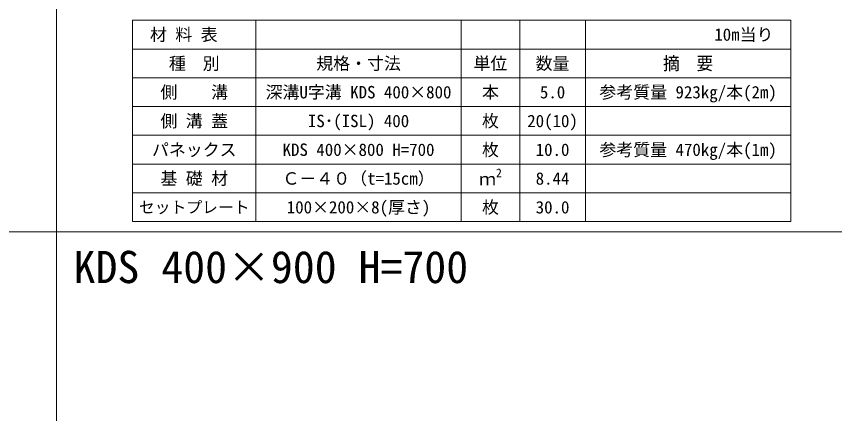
# Model space of a CAD drawing. Units: millimetres at full size; details may follow other scales. Extents: x 172874 to 217143, y 854931 to 903297.
# Drawn here: x 183556 to 185966, y 861896 to 863065 of the extents above; entities that cross this region are included whole.
import ezdxf
from ezdxf.enums import TextEntityAlignment as Align

# ---------------------------------------------------------------- set-up
doc = ezdxf.new("R2010")
doc.units = ezdxf.units.MM
doc.header["$LTSCALE"] = 20
for name, color, linetype, lineweight in [('Defpoints_3', 8, 'Continuous', 0), ('図枠', 5, 'Continuous', 13), ('寸法・材料表', 7, 'Continuous', 13)]:
    doc.layers.add(name, color=color, linetype=linetype, lineweight=lineweight)
doc.layers.add('文字', color=7, linetype='Continuous')
doc.styles.add('ＭＳ ゴシック', font='')
doc.styles.add('ＭＳ Ｐゴシック', font='')
doc.styles.get('ＭＳ ゴシック').set_extended_font_data('MS Gothic')
doc.styles.get('ＭＳ Ｐゴシック').set_extended_font_data('MS PGothic')

msp = doc.modelspace()

# ---------------------------------------------------------------- linework, layer by layer
at = {"layer": 'Defpoints_3'}
for p, q in [((183898.25, 863054.4), (185837.15, 863054.4)), ((183898.25, 863054.4), (183898.25, 862969.22)), ((184261.25, 863054.4), (184261.25, 862969.22)), ((184866.25, 863054.4), (184866.25, 862969.22)), ((185038.55, 863054.4), (185038.55, 862969.22)), ((185232.15, 863054.4), (185232.15, 862969.22)), ((185837.15, 863054.4), (185837.15, 862969.22))]:
    msp.add_line(p, q, dxfattribs=at)
at = {"layer": '図枠'}
for p, q in [((183674.21, 874031.02), (183674.21, 854931.02)), ((172874.21, 862431.02), (193274.21, 862431.02))]:
    msp.add_line(p, q, dxfattribs=at)
at = {"layer": '寸法・材料表'}
for p, q in [((183898.25, 862969.22), (185837.15, 862969.22)), ((183898.25, 862969.22), (183898.25, 862461.02)), ((184261.25, 862969.22), (184261.25, 862461.02)), ((184866.25, 862969.22), (184866.25, 862461.02)), ((185038.55, 862969.22), (185038.55, 862461.02)), ((185232.15, 862969.22), (185232.15, 862461.02)), ((185837.15, 862969.22), (185837.15, 862461.02)), ((183898.25, 862884.52), (185837.15, 862884.52)), ((183898.25, 862799.82), (185837.15, 862799.82)), ((183898.25, 862715.12), (185837.15, 862715.12)), ((183898.25, 862630.42), (185837.15, 862630.42)), ((183898.25, 862545.72), (185837.15, 862545.72)), ((183898.25, 862461.02), (185837.15, 862461.02))]:
    msp.add_line(p, q, dxfattribs=at)

# ---------------------------------------------------------------- texts
at = {"layer": '寸法・材料表', "style": 'ＭＳ ゴシック'}
msp.add_text('\u3000材 料 表', height=36.55, dxfattribs=at).set_placement((183899.41, 863011.81), align=Align.MIDDLE_LEFT)
msp.add_text('10m当り\u3000', height=36.55, dxfattribs=at).set_placement((185835.99, 863011.81), align=Align.MIDDLE_RIGHT)
for s, height, p in [('種\u3000別', 36.55, (184079.75, 862926.87)), ('規格・寸法', 36.55, (184563.75, 862926.87)), ('単位', 36.55, (184952.4, 862926.87)), ('数量', 36.55, (185135.35, 862926.87)), ('側\u3000\u3000溝', 36.55, (184079.75, 862842.17)), ('深溝U字溝 KDS 400×800', 36.55, (184563.75, 862842.17)), ('本', 36.55, (184952.4, 862842.17)), ('5.0', 36.55, (185135.35, 862842.17)), ('参考質量 923kg/本(2m)', 36.55, (185534.65, 862842.17)), ('側 溝 蓋', 36.55, (184079.75, 862757.47)), ('IS･(ISL) 400', 36.55, (184563.75, 862757.47)), ('枚', 36.55, (184952.4, 862757.47)), ('20(10)', 36.55, (185135.35, 862757.47)), ('パネックス', 36.55, (184079.75, 862672.77)), ('KDS 400×800 H=700', 36.55, (184563.75, 862672.77)), ('枚', 36.55, (184952.4, 862672.77)), ('10.0', 36.55, (185135.35, 862672.77)), ('参考質量 470kg/本(1m)', 36.55, (185534.65, 862672.77)), ('基 礎 材', 36.55, (184079.75, 862588.07)), ('Ｃ－４０（t=15cm）', 36.55, (184563.75, 862588.07)), ('8.44', 36.55, (185135.35, 862588.07)), ('セットプレート', 34.18, (184079.75, 862503.37)), ('100×200×8(厚さ)', 36.55, (184563.75, 862503.37)), ('枚', 36.55, (184952.4, 862503.37)), ('30.0', 36.55, (185135.35, 862503.37))]:
    msp.add_text(s, height=height, dxfattribs=at).set_placement(p, align=Align.MIDDLE_CENTER)
at = {"layer": '寸法・材料表', "style": 'ＭＳ Ｐゴシック', "width": 0.95}
msp.add_text('摘\u3000要', height=38.1, dxfattribs=at).set_placement((185534.65, 862926.87), align=Align.MIDDLE_CENTER)
at = {"layer": '寸法・材料表', "style": 'ＭＳ ゴシック'}
for s, height, p in [('2', 25.59, (184968.6, 862584.1)), ('ｍ', 36.55, (184918.75, 862557.15))]:
    msp.add_text(s, height=height, dxfattribs=at).set_placement(p, align=Align.BOTTOM_LEFT)
at = {"layer": '文字', "style": 'ＭＳ ゴシック'}
msp.add_text('KDS 400×900 H=700', height=94.94, dxfattribs=at).set_placement((183724.21, 862251.52), align=Align.BOTTOM_LEFT)

doc.saveas('drawing.dxf')
